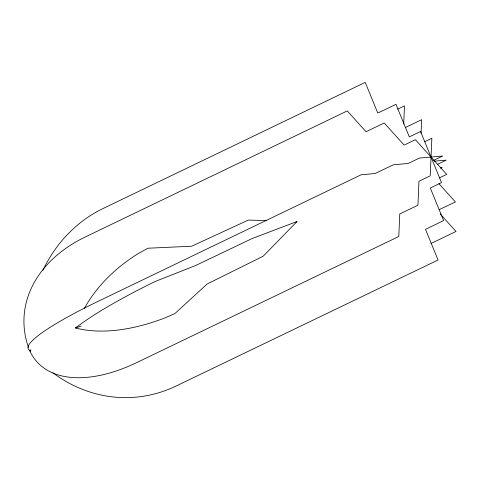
<?xml version="1.0" encoding="UTF-8"?>
<svg xmlns="http://www.w3.org/2000/svg" width="480" height="480" viewBox="0 0 480 480"><rect width="100%" height="100%" fill="white"/><g stroke="black" fill="none" stroke-linecap="round" stroke-linejoin="round"><path stroke-width="0.72" d="M403.698 124.056L404.49 105.87L397.74 109.116M421.08 133.17L421.668 119.688L405.522 127.452M81.12 326.052A200.388 27.198 -22.3 0 1 75.642 328.032A200.388 27.198 -22.3 0 1 145.41 286.308L155.178 281.484L195.828 265.428L252.33 238.452L297.024 221.52L263.154 256.224L207.138 283.998L174.774 313.662L164.718 318.006A200.388 109.416 -42 0 1 75.642 328.032A200.388 109.416 -42 0 1 76.584 326.934M295.8 222.372L297.024 221.52M424.59 141.744L431.862 138.24L430.218 175.842L418.974 181.254L417.93 205.218L399.768 213.954L398.784 236.508L136.758 362.574A139.848 76.356 -42 0 1 29.526 350.22A139.848 126.966 85 0 0 30.474 351.372M433.428 160.47L442.686 156.018L419.394 158.07L408.156 163.482L393.312 164.79L375.15 173.526L361.182 174.762L99.156 300.828A139.848 18.978 -22.3 0 0 29.526 350.22A139.848 103.2 2.5 0 0 30.744 350.94M437.544 164.322L446.286 160.116L434.412 161.16M440.742 168.27L442.098 167.616L440.622 167.748M439.41 177.888L446.688 174.39L415.392 139.698L404.154 145.104L384.21 122.994L366.048 131.73L347.274 110.916L85.248 236.988A139.848 103.2 2.5 0 0 28.482 347.418M439.248 209.676L455.388 201.912L438.936 183.666M431.01 243.48L456 231.462L440.19 213.936M266.31 220.608L248.328 220.074L191.646 246.228L147.93 248.22L138.27 253.53A200.388 147.876 2.5 0 0 84.33 308.442M30.894 349.884A139.848 18.978 -22.3 0 1 29.526 350.22M52.86 372.738A139.848 126.966 85 0 0 176.034 386.064L438.06 259.998L425.484 229.332L443.646 220.596L430.284 188.01L441.522 182.604L420.558 131.484L409.314 136.89L395.952 104.31L377.79 113.046L365.214 82.38L103.188 208.452A139.848 126.966 85 0 0 42.954 270.228"/></g></svg>
